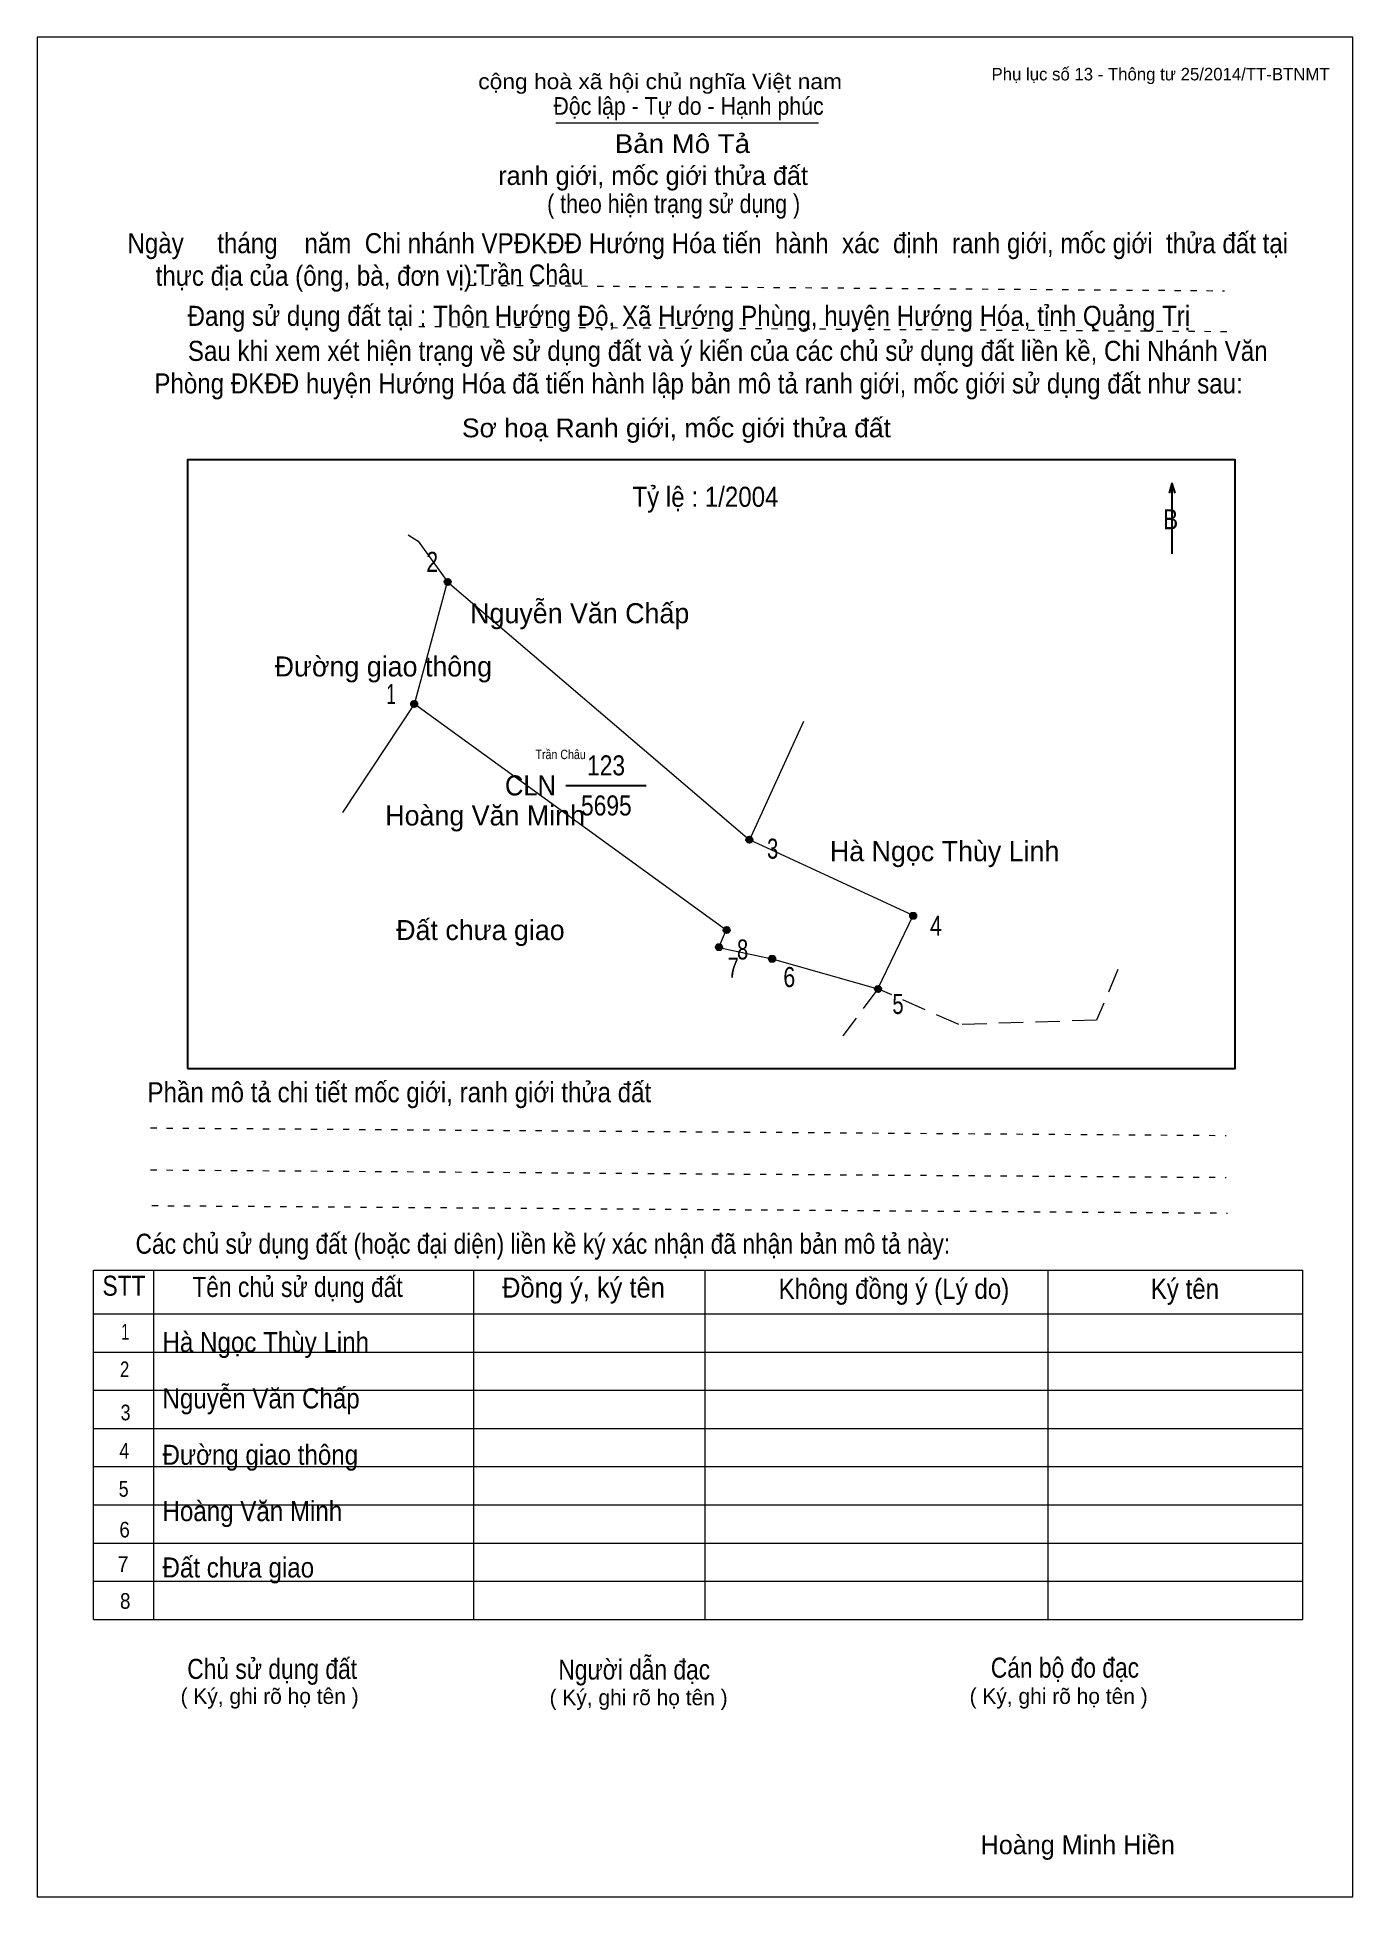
# Model space of a CAD drawing. Header units: centimetres. Extents: x 0 to 21, y 0 to 29.7.
import ezdxf
from ezdxf.enums import TextEntityAlignment as Align

# ---------------------------------------------------------------- set-up
doc = ezdxf.new("R2010")
doc.units = ezdxf.units.CM
doc.header["$LTSCALE"] = 0.13
doc.linetypes.add('DOTTED', pattern=[1.5, 0.3, -1.2])
doc.linetypes.add('MEDIUM_DASHED', pattern=[4.5, 3, -1.5])
for name, color, linetype, lineweight in [('1', 7, 'Continuous', 13), ('32', 7, 'Continuous', 25), ('33', 7, 'Continuous', 25), ('6', 7, 'Continuous', 13), ('62', 7, 'Continuous', 13)]:
    doc.layers.add(name, color=color, linetype=linetype, lineweight=lineweight)
for name, color, linetype in [('2', 7, 'Continuous'), ('34', 7, 'Continuous'), ('51', 7, 'Continuous'), ('63', 7, 'Continuous')]:
    doc.layers.add(name, color=color, linetype=linetype)

msp = doc.modelspace()

# ---------------------------------------------------------------- hatches: boundary and pattern name
at = {"layer": '32'}
for points in [[(6.6032, 21.0002, 1), (6.5032, 21.0002, 1)], [(6.0674, 19.0511, 1), (5.9674, 19.0511, 1)], [(11.4189, 16.8829, 1), (11.3189, 16.8829, 1)], [(11.0538, 15.4407, 1), (10.9538, 15.4407, 1)], [(14.0326, 15.6676, 1), (13.9326, 15.6676, 1)], [(10.933, 15.1663, 1), (10.833, 15.1663, 1)], [(11.7811, 14.9807, 1), (11.6811, 14.9807, 1)], [(13.4714, 14.5002, 1), (13.3714, 14.5002, 1)]]:
    msp.add_hatch(color=256, dxfattribs=at).paths.add_polyline_path(points)

# ---------------------------------------------------------------- linework, layer by layer
at = {"layer": '1'}
msp.add_lwpolyline([(21, 0), (21, 29.7), (0, 29.7), (0, 0)], close=True, dxfattribs=at)
at = {"layer": '32'}
for centre in [(6.5532, 21.0002), (6.0174, 19.0511), (11.3689, 16.8829), (11.0038, 15.4407), (13.9826, 15.6676), (10.883, 15.1663), (11.7311, 14.9807), (13.4214, 14.5002)]:
    msp.add_circle(centre, 0.05, dxfattribs=at)
at = {"layer": '33'}
msp.add_line((8.44, 17.75), (9.72, 17.75), dxfattribs=at)
at = {"layer": '6'}
for p, q in [((6.02, 19.05), (6.55, 21)), ((6.55, 21), (11.37, 16.88)), ((4.88, 17.32), (6.02, 19.05)), ((12.23, 18.77), (11.37, 16.88))]:
    msp.add_line(p, q, dxfattribs=at)
at = {"layer": '6', "linetype": 'MEDIUM_DASHED'}
msp.add_line((13.42, 14.5), (12.86, 13.75), dxfattribs=at)
at = {"layer": '6'}
for points in [[(5.92, 21.75), (6.08, 21.65), (6.55, 21)], [(10.88, 15.16), (11, 15.44), (6.02, 19.05)], [(13.42, 14.5), (13.98, 15.67), (11.37, 16.88)], [(10.88, 15.16), (11.73, 14.98), (13.42, 14.5)]]:
    msp.add_lwpolyline(points, dxfattribs=at)
at = {"layer": '6', "linetype": 'MEDIUM_DASHED'}
msp.add_lwpolyline([(17.25, 14.81), (16.91, 14), (14.71, 13.93), (13.42, 14.5)], dxfattribs=at)
at = {"layer": '62'}
for p, q in [((8.28, 28.33), (12.47, 28.33)), ((0.9, 10.01), (20.2, 10.01)), ((0.9, 4.43), (0.9, 10.01)), ((1.86, 4.43), (1.86, 10.01)), ((6.97, 4.43), (6.97, 9.99)), ((10.66, 4.43), (10.66, 9.99)), ((16.14, 4.43), (16.14, 10.01)), ((20.2, 4.43), (20.2, 10.01)), ((0.9, 9.31), (20.2, 9.31)), ((0.9, 8.7), (20.2, 8.7)), ((0.9, 8.09), (20.2, 8.09)), ((0.9, 7.48), (20.2, 7.48)), ((0.9, 6.87), (20.2, 6.87)), ((0.9, 6.26), (20.2, 6.26)), ((0.9, 5.65), (20.2, 5.65)), ((0.9, 5.04), (20.2, 5.04)), ((0.9, 4.43), (20.2, 4.43))]:
    msp.add_line(p, q, dxfattribs=at)
at = {"layer": '62', "linetype": 'DOTTED'}
for p, q in [((6.89, 25.74), (18.95, 25.65)), ((6.09, 25.08), (19.04, 25)), ((1.81, 12.28), (18.98, 12.16)), ((1.81, 11.61), (18.98, 11.49)), ((1.83, 11.04), (19, 10.92))]:
    msp.add_line(p, q, dxfattribs=at)
at = {"layer": '62', "lineweight": 25}
for p, q in [((18.11, 22.58), (18.11, 21.45)), ((18.11, 22.57), (18.07, 22.42)), ((18.11, 22.57), (18.16, 22.42))]:
    msp.add_line(p, q, dxfattribs=at)
msp.add_lwpolyline([(2.4, 13.23), (19.12, 13.23), (19.12, 22.95), (2.4, 22.95)], close=True, dxfattribs=at)

# ---------------------------------------------------------------- texts
at = {"layer": '2', "width": 0.85}
msp.add_text('Trần Châu', height=0.1496, dxfattribs=at).set_placement((8.355, 18.17), align=Align.CENTER)
at = {"layer": '32'}
for s, width, p in [('2', 0.8, (6.305, 21.16)), ('1', 0.65, (5.65, 19.05)), ('3', 0.75, (11.74, 16.58)), ('4', 0.8, (14.345, 15.35)), ('8', 0.75, (11.26, 14.97)), ('7', 0.75, (11.11, 14.68)), ('6', 0.8, (12.005, 14.53)), ('5', 0.75, (13.74, 14.1))]:
    msp.add_text(s, height=0.32, dxfattribs=dict(at, width=width)).set_placement(p, align=Align.CENTER)
at = {"layer": '33'}
for s, p in [('Nguyễn Văn Chấp', (8.66, 20.34)), ('Đường giao thông', (5.525, 19.49)), ('Hoàng Văn Minh', (7.15, 17.11)), ('Hà Ngọc Thùy Linh', (14.485, 16.54)), ('Đất chưa giao', (7.075, 15.28))]:
    msp.add_text(s, height=0.32, dxfattribs=at).set_placement(p, align=Align.CENTER)
at = {"layer": '33', "width": 0.85}
for s, p in [('123', (9.08, 17.91)), ('5695', (9.085, 17.27))]:
    msp.add_text(s, height=0.32, dxfattribs=at).set_placement(p, align=Align.CENTER)
at = {"layer": '33', "width": 0.95}
msp.add_text('CLN', height=0.32, dxfattribs=at).set_placement((8.28, 17.59), align=Align.RIGHT)
at = {"layer": '34'}
for s, width, p in [('Trần Châu', 0.85, (7, 25.75)), ('Hà Ngọc Thùy Linh', 0.9, (2, 8.7)), ('Nguyễn Văn Chấp', 0.9, (2, 7.8)), ('Đường giao thông', 0.9, (2, 6.9)), ('Hoàng Văn Minh', 0.9, (2, 6)), ('Đất chưa giao', 0.9, (2, 5.1))]:
    msp.add_text(s, height=0.32, dxfattribs=dict(at, width=width)).set_placement(p)
at = {"layer": '51', "width": 0.9}
msp.add_text('Tỷ lệ : 1/2004', height=0.32, dxfattribs=at).set_placement((9.5, 22.2))
at = {"layer": '62'}
for s, height, width, p in [('cộng hoà xã hội chủ nghĩa Việt nam', 0.2474, 1.1, (7.04, 28.87)), ('Độc lập - Tự do - Hạnh phúc', 0.2828, 0.9, (8.24, 28.46)), ('Bản Mô Tả', 0.3, 1.1, (9.22, 27.85)), ('( theo hiện trạng sử dụng )', 0.3, 0.85, (8.14, 26.89)), ('Ngày     tháng    năm  Chi nhánh VPĐKĐĐ Hướng Hóa tiến  hành  xác  định  ranh giới, mốc giới  thửa đất tại ', 0.32, 0.9, (1.44, 26.25)), ('thực địa của (ông, bà, đơn vị): ', 0.32, 0.9, (1.89, 25.73)), ('Đang sử dụng đất tại : Thôn Hướng Độ, Xã Hướng Phùng, huyện Hướng Hóa, tỉnh Quảng Trị', 0.32, 0.9, (2.4, 25.09)), ('     Sau khi xem xét hiện trạng về sử dụng đất và ý kiến của các chủ sử dụng đất liền kề, Chi Nhánh Văn ', 0.32, 0.9, (1.87, 24.53)), ('Phòng ĐKĐĐ huyện Hướng Hóa đã tiến hành lập bản mô tả ranh giới, mốc giới sử dụng đất như sau:', 0.32, 0.9, (1.87, 24.01)), ('Sơ hoạ Ranh giới, mốc giới thửa đất', 0.3, 1.05, (6.78, 23.31)), ('B', 0.32, 0.85, (17.97, 21.84)), ('Phần mô tả chi tiết mốc giới, ranh giới thửa đất ', 0.32, 0.9, (1.76, 12.69)), ('Các chủ sử dụng đất (hoặc đại diện) liền kề ký xác nhận đã nhận bản mô tả này:', 0.32, 0.85, (1.57, 10.27))]:
    msp.add_text(s, height=height, dxfattribs=dict(at, width=width)).set_placement(p)
msp.add_text('ranh giới, mốc giới thửa đất', height=0.3, dxfattribs=at).set_placement((7.36, 27.34))
for s, height, width, p in [('STT', 0.32, 0.85, (1.385, 9.6)), ('Tên chủ sử dụng đất', 0.32, 0.85, (4.155, 9.58)), ('Đồng ý, ký tên', 0.32, 0.95, (8.72, 9.57)), ('Không đồng ý (Lý do)', 0.32, 0.9, (13.675, 9.55)), ('Ký tên', 0.32, 0.9, (18.32, 9.55)), ('1', 0.25, 0.7, (1.405, 8.9)), ('2', 0.25, 0.8, (1.395, 8.3)), ('3', 0.25, 0.85, (1.41, 7.61)), ('4', 0.25, 0.85, (1.39, 7)), ('5', 0.25, 0.85, (1.38, 6.39)), ('6', 0.25, 0.9, (1.395, 5.74)), ('7', 0.25, 0.95, (1.37, 5.19)), ('8', 0.25, 0.9, (1.405, 4.6)), ('Người dẫn đạc', 0.32, 0.85, (9.53, 3.47)), ('Chủ sử dụng đất', 0.32, 0.85, (3.75, 3.48)), ('Cán bộ đo đạc', 0.32, 0.85, (16.405, 3.5))]:
    msp.add_text(s, height=height, dxfattribs=dict(at, width=width)).set_placement(p, align=Align.CENTER)
for p in [(3.71, 3.08), (9.6, 3.06), (16.305, 3.08)]:
    msp.add_text('( Ký, ghi rõ họ tên )', height=0.25, dxfattribs=at).set_placement(p, align=Align.CENTER)
at = {"layer": '63'}
msp.add_text('Phụ lục số 13 - Thông tư 25/2014/TT-BTNMT', height=0.2, dxfattribs=at).set_placement((20.63, 29.01), align=Align.RIGHT)
msp.add_text('Hoàng Minh Hiền', height=0.3, dxfattribs=at).set_placement((16.61, 0.68), align=Align.CENTER)

doc.saveas('drawing.dxf')
